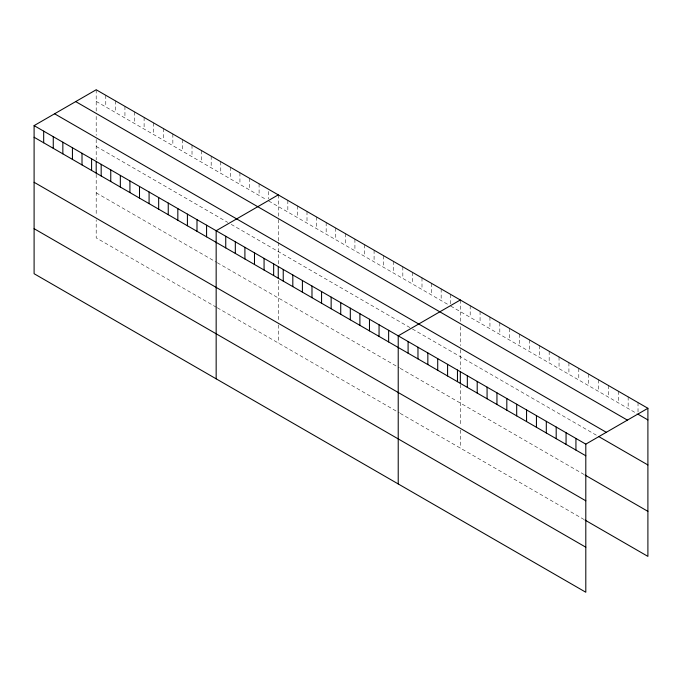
<?xml version="1.0" encoding="UTF-8"?>
<svg xmlns="http://www.w3.org/2000/svg" width="682" height="682" viewBox="0 0 682 682"><rect width="100%" height="100%" fill="white"/><g stroke="black" fill="none" stroke-linecap="round" stroke-linejoin="round"><path stroke-width="0.51" stroke-dasharray="3.41 2.56" d="M96.196 101.396L266.065 199.468M268.674 200.977L448.995 305.084M450.742 306.09L637.133 413.701M96.196 146.434L227.737 222.375M231.224 224.387L411.536 328.494M412.414 328.997L596.741 435.414M96.196 192.827L216.407 262.229M217.285 262.732L399.345 367.845M400.215 368.348L584.176 474.561M216.407 307.267L96.196 237.865L96.196 219.851M217.285 307.77L399.345 412.883M400.215 413.386L584.176 519.59M638.028 402.585L638.028 412.107M628.156 396.89L628.156 408.518M618.284 391.187L618.284 402.823M608.412 385.483L608.412 397.12M598.54 379.789L598.54 391.417M588.668 374.086L588.668 385.722M578.788 368.391L578.788 380.019M568.916 362.688L568.916 374.316M559.044 356.984L559.044 368.621M549.172 351.29L549.172 362.918M539.3 345.586L539.3 357.223M529.428 339.892L529.428 351.52M519.556 334.189L519.556 345.817M509.684 328.485L509.684 340.122M499.812 322.791L499.812 334.419M489.94 317.087L489.94 328.724M480.068 311.384L480.068 323.021M470.196 305.689L470.196 317.318M460.324 299.986L460.324 321.631M460.324 326.635L460.324 345.646M460.324 349.653L460.324 369.03M460.324 384.495L460.324 426.071M460.324 430.069L460.324 448.083M450.742 294.454L450.742 303.976M441.16 288.921L441.16 300.557M431.578 283.388L431.578 295.025M421.996 277.855L421.996 289.492M412.414 272.331L412.414 283.959M402.832 266.798L402.832 278.427M393.25 261.266L393.25 272.894M383.668 255.733L383.668 267.361M374.086 250.2L374.086 261.828M364.503 244.668L364.503 256.296M354.921 239.135L354.921 250.763M345.339 233.602L345.339 245.23M335.757 228.069L335.757 239.706M326.167 222.537L326.167 234.173M316.584 217.004L316.584 228.641M307.002 211.471L307.002 223.108M297.42 205.938L297.42 217.575M287.838 200.406L287.838 212.042M278.256 194.873L278.256 218.521M278.256 219.519L278.256 241.539M278.256 242.536L278.256 264.948M278.256 280.413L278.256 320.958M278.256 324.964L278.256 342.978M268.674 191.463L268.674 198.863M259.092 183.808L259.092 195.444M249.51 178.283L249.51 189.911M239.928 172.751L239.928 184.379M230.345 167.218L230.345 178.846M220.763 161.685L220.763 173.313M211.181 156.152L211.181 167.781M201.599 150.62L201.599 162.248M192.017 145.087L192.017 156.715M182.435 139.554L182.435 151.182M172.853 134.022L172.853 145.658M163.271 128.489L163.271 140.125M153.689 122.956L153.689 134.593M144.107 117.423L144.107 129.06M134.525 111.891L134.525 123.527M124.942 106.358L124.942 117.995M115.36 100.825L115.36 112.462M105.778 95.292L105.778 106.929M96.196 89.76L96.196 111.405M96.196 116.409L96.196 135.42M96.196 139.426L96.196 159.835M96.196 174.268L96.196 215.844"/><path stroke-width="1.02" d="M34.1 125.616L585.804 444.135L585.804 592.24L34.1 273.712L34.1 125.616L96.196 89.76L647.9 408.288L647.9 556.384L585.071 520.11M278.256 194.873L216.16 230.729L216.16 378.825M460.324 299.986L398.22 335.842L398.22 483.939M585.804 444.135L647.9 408.288M638.028 414.221L647.9 419.916M75.702 101.592L627.406 420.121M54.594 113.783L606.298 432.303M598.54 436.454L647.9 464.954M34.1 137.252L585.804 455.772M585.071 475.081L647.9 511.347M34.1 182.282L585.804 500.801M34.1 228.683L585.804 547.203M575.932 438.441L575.932 450.069M566.06 432.738L566.06 444.374M556.188 427.034L556.188 438.671M546.308 421.34L546.308 432.968M536.436 415.636L536.436 427.273M526.564 409.942L526.564 421.57M516.692 404.238L516.692 415.875M506.82 398.535L506.82 410.172M496.948 392.841L496.948 404.469M487.076 387.137L487.076 398.774M477.204 381.443L477.204 393.071M467.332 375.739L467.332 387.376M460.324 372.125L460.324 383.463M457.46 370.036L457.46 381.673M447.588 364.341L447.588 375.97M437.716 358.638L437.716 370.275M427.844 352.944L427.844 364.572M417.972 347.24L417.972 358.877M408.092 341.537L408.092 353.174M388.638 330.31L388.638 341.938M379.056 324.777L379.056 336.405M369.474 319.244L369.474 330.872M359.891 313.711L359.891 325.348M350.309 308.179L350.309 319.815M340.727 302.646L340.727 314.283M331.145 297.113L331.145 308.75M321.563 291.581L321.563 303.217M311.981 286.048L311.981 297.684M302.399 280.515L302.399 292.152M292.817 274.982L292.817 286.619M283.235 269.45L283.235 281.086M278.256 267.012L278.256 278.35M273.653 263.925L273.653 275.554M264.07 258.393L264.07 270.021M254.488 252.86L254.488 264.488M244.906 247.327L244.906 258.955M235.324 241.795L235.324 253.423M225.742 236.262L225.742 247.89M206.578 225.196L206.578 236.825M196.996 219.664L196.996 231.3M187.414 214.131L187.414 225.768M177.832 208.598L177.832 220.235M168.249 203.065L168.249 214.702M158.667 197.533L158.667 209.169M149.085 192L149.085 203.637M139.503 186.467L139.503 198.104M129.921 180.935L129.921 192.571M120.339 175.402L120.339 187.038M110.757 169.878L110.757 181.506M101.175 164.345L101.175 175.973M96.196 161.898L96.196 173.237M91.593 158.812L91.593 170.44M82.011 153.28L82.011 164.908M72.428 147.747L72.428 159.375M62.846 142.214L62.846 153.842M53.264 136.681L53.264 148.309M43.682 131.149L43.682 142.777"/></g></svg>
